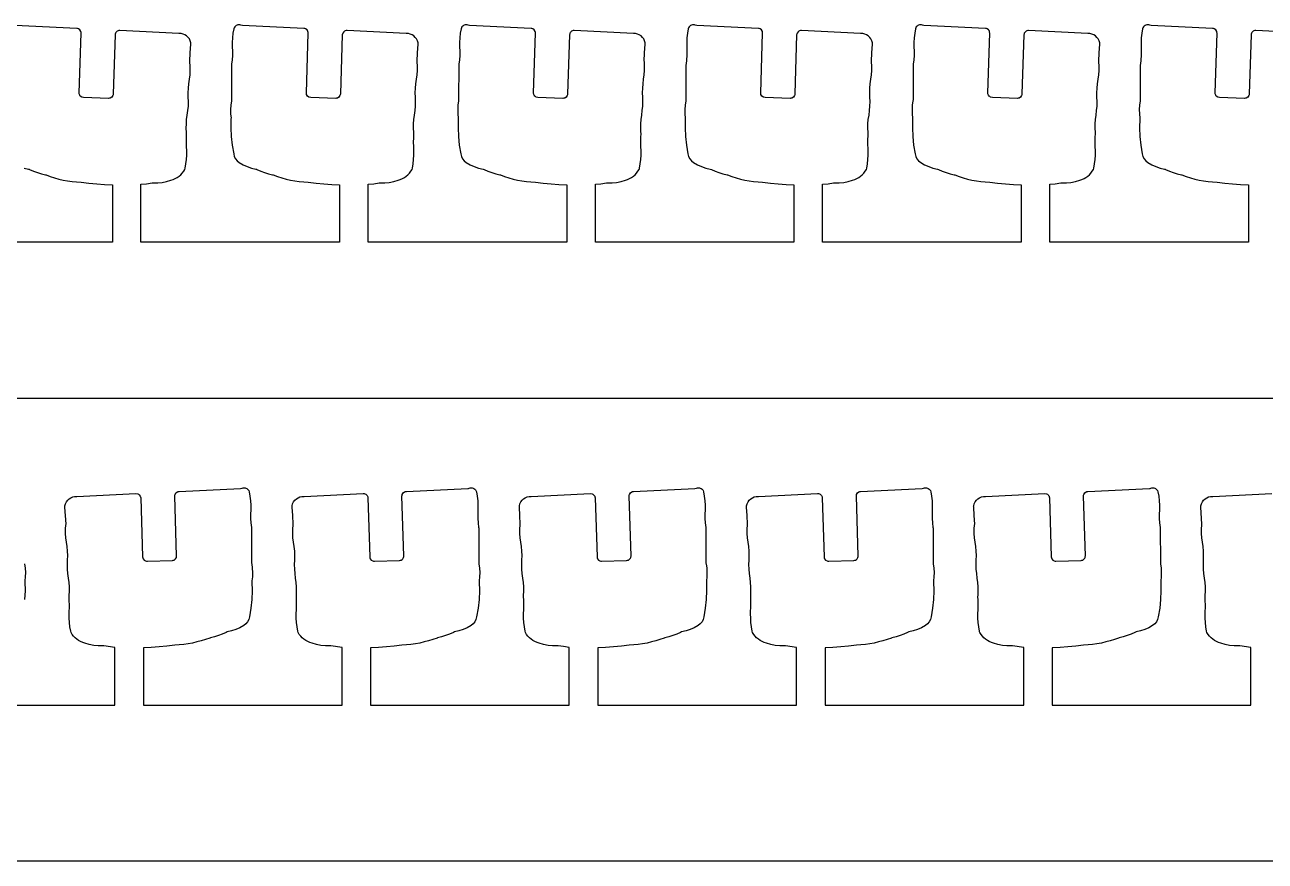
# Model space of a CAD drawing. Header units: millimetres. Extents: x -589 to -2, y 2 to 749.
# Drawn here: x -242.7 to -133.5, y 97.7 to 171.3 of the extents above; entities that cross this region are included whole.
import ezdxf

# ---------------------------------------------------------------- set-up
doc = ezdxf.new("R2010")
doc.units = ezdxf.units.MM
doc.header["$MEASUREMENT"] = 0

msp = doc.modelspace()

# ---------------------------------------------------------------- linework, layer by layer
for points in [[(-129.11, 170.52), (-134.31, 170.77), (-134.39, 170.77), (-134.47, 170.75), (-134.54, 170.72), (-134.6, 170.67), (-134.65, 170.61), (-134.69, 170.54), (-134.71, 170.47), (-134.72, 170.39), (-134.89, 165.2), (-134.9, 165.12), (-134.93, 165.05), (-135.02, 164.92), (-135.15, 164.84), (-135.22, 164.82), (-135.3, 164.81), (-137.51, 164.89), (-137.66, 164.92), (-137.79, 165.01), (-137.83, 165.08), (-137.87, 165.15), (-137.89, 165.22), (-137.89, 165.3), (-137.72, 170.54), (-137.73, 170.62), (-137.75, 170.7), (-137.83, 170.83), (-137.96, 170.92), (-138.03, 170.95), (-138.11, 170.96), (-143.52, 171.22), (-143.64, 171.25), (-143.73, 171.27), (-143.82, 171.28), (-143.9, 171.28), (-143.99, 171.25), (-144.06, 171.22), (-144.13, 171.17), (-144.19, 171.11), (-144.24, 171.03), (-144.27, 170.93), (-144.35, 170.54), (-144.39, 170.14), (-144.41, 169.74), (-144.4, 169.35), (-144.39, 168.96), (-144.39, 168.57), (-144.42, 168.19), (-144.46, 167.81), (-144.48, 167.76), (-144.49, 164.65), (-144.5, 164.58), (-144.55, 164.21), (-144.57, 163.83), (-144.56, 163.46), (-144.53, 163.08), (-144.53, 163), (-144.54, 162.22), (-144.51, 161.45), (-144.43, 160.68), (-144.3, 159.92), (-144.24, 159.69), (-144.14, 159.49), (-143.99, 159.31), (-143.81, 159.17), (-143.47, 158.97), (-143.11, 158.81), (-142.73, 158.68), (-142.35, 158.59), (-142.29, 158.57), (-142.25, 158.55), (-141.91, 158.4), (-141.57, 158.28), (-141.22, 158.18), (-140.86, 158.09), (-140.81, 158.07), (-140.44, 157.93), (-140.06, 157.81), (-139.68, 157.71), (-139.29, 157.62), (-138.91, 157.55), (-138.51, 157.5), (-138.12, 157.46), (-137.72, 157.44), (-137.04, 157.35), (-136.35, 157.28), (-135.66, 157.23), (-134.96, 157.2), (-134.96, 152.16), (-152.45, 152.16), (-152.45, 157.25), (-151.96, 157.3), (-151.48, 157.38), (-151.38, 157.38), (-150.98, 157.38), (-150.59, 157.42), (-150.19, 157.5), (-149.81, 157.62), (-149.62, 157.67), (-149.43, 157.75), (-149.26, 157.84), (-149.1, 157.95), (-148.95, 158.08), (-148.82, 158.23), (-148.7, 158.39), (-148.6, 158.56), (-148.56, 158.67), (-148.5, 159.05), (-148.45, 159.43), (-148.42, 159.82), (-148.41, 160.2), (-148.44, 160.58), (-148.45, 160.97), (-148.44, 161.35), (-148.42, 161.74), (-148.43, 161.8), (-148.46, 162.19), (-148.45, 162.57), (-148.42, 162.96), (-148.37, 163.34), (-148.32, 163.73), (-148.28, 164.12), (-148.28, 164.52), (-148.29, 164.91), (-148.3, 165.31), (-148.28, 165.7), (-148.25, 166.1), (-148.19, 166.49), (-148.14, 166.87), (-148.11, 167.26), (-148.11, 167.65), (-148.14, 168.03), (-148.14, 168.09), (-148.11, 168.83), (-148.05, 169.57), (-148.05, 169.7), (-148.11, 169.87), (-148.19, 170.04), (-148.3, 170.18), (-148.43, 170.3), (-148.58, 170.4), (-148.74, 170.47), (-148.92, 170.51), (-149.1, 170.52), (-154.32, 170.77), (-154.39, 170.77), (-154.47, 170.75), (-154.53, 170.72), (-154.59, 170.67), (-154.65, 170.61), (-154.69, 170.54), (-154.71, 170.47), (-154.72, 170.39), (-154.9, 165.2), (-154.91, 165.12), (-154.93, 165.05), (-155.02, 164.92), (-155.15, 164.84), (-155.22, 164.82), (-155.3, 164.81), (-157.5, 164.89), (-157.66, 164.92), (-157.73, 164.96), (-157.78, 165.01), (-157.83, 165.08), (-157.87, 165.15), (-157.89, 165.22), (-157.89, 165.3), (-157.73, 170.54), (-157.74, 170.62), (-157.75, 170.7), (-157.79, 170.77), (-157.83, 170.83), (-157.96, 170.92), (-158.03, 170.95), (-158.11, 170.96), (-163.53, 171.22), (-163.65, 171.25), (-163.74, 171.27), (-163.82, 171.28), (-163.91, 171.27), (-163.99, 171.25), (-164.07, 171.21), (-164.13, 171.16), (-164.2, 171.1), (-164.24, 171.02), (-164.27, 170.93), (-164.34, 170.54), (-164.39, 170.14), (-164.41, 169.74), (-164.41, 169.35), (-164.39, 168.96), (-164.39, 168.57), (-164.42, 168.19), (-164.47, 167.81), (-164.48, 167.76), (-164.48, 164.65), (-164.5, 164.58), (-164.55, 164.21), (-164.57, 163.83), (-164.56, 163.46), (-164.52, 163.08), (-164.52, 163), (-164.54, 162.22), (-164.51, 161.45), (-164.43, 160.68), (-164.3, 159.92), (-164.24, 159.69), (-164.14, 159.49), (-163.99, 159.31), (-163.8, 159.17), (-163.46, 158.97), (-163.1, 158.81), (-162.73, 158.68), (-162.34, 158.59), (-162.24, 158.55), (-161.91, 158.4), (-161.57, 158.28), (-161.22, 158.18), (-160.87, 158.09), (-160.81, 158.07), (-160.43, 157.93), (-160.06, 157.81), (-159.68, 157.71), (-159.3, 157.62), (-158.91, 157.55), (-158.52, 157.5), (-158.13, 157.46), (-157.73, 157.44), (-157.04, 157.35), (-156.35, 157.28), (-155.65, 157.23), (-154.96, 157.2), (-154.96, 152.16), (-172.45, 152.16), (-172.45, 157.25), (-171.96, 157.3), (-171.48, 157.38), (-171.39, 157.38), (-170.99, 157.38), (-170.59, 157.42), (-170.2, 157.5), (-169.81, 157.62), (-169.62, 157.67), (-169.44, 157.75), (-169.26, 157.84), (-169.1, 157.95), (-168.95, 158.08), (-168.81, 158.23), (-168.69, 158.39), (-168.59, 158.56), (-168.55, 158.67), (-168.5, 159.05), (-168.45, 159.43), (-168.43, 159.82), (-168.42, 160.2), (-168.45, 160.97), (-168.43, 161.74), (-168.43, 161.8), (-168.45, 162.19), (-168.45, 162.57), (-168.42, 162.96), (-168.36, 163.34), (-168.31, 163.73), (-168.28, 164.12), (-168.27, 164.52), (-168.29, 164.91), (-168.3, 165.31), (-168.28, 165.7), (-168.25, 166.1), (-168.19, 166.49), (-168.14, 166.87), (-168.11, 167.26), (-168.11, 167.64), (-168.14, 168.02), (-168.15, 168.09), (-168.11, 168.83), (-168.05, 169.57), (-168.05, 169.7), (-168.1, 169.87), (-168.19, 170.04), (-168.3, 170.18), (-168.43, 170.3), (-168.57, 170.4), (-168.74, 170.47), (-168.91, 170.51), (-169.1, 170.52), (-174.31, 170.77), (-174.39, 170.77), (-174.47, 170.75), (-174.54, 170.72), (-174.6, 170.67), (-174.69, 170.54), (-174.72, 170.47), (-174.73, 170.39), (-174.89, 165.2), (-174.9, 165.12), (-174.93, 165.05), (-175.02, 164.92), (-175.15, 164.84), (-175.23, 164.82), (-175.31, 164.81), (-177.51, 164.89), (-177.66, 164.92), (-177.79, 165.01), (-177.87, 165.15), (-177.89, 165.22), (-177.89, 165.3), (-177.73, 170.54), (-177.73, 170.62), (-177.75, 170.7), (-177.83, 170.83), (-177.95, 170.92), (-178.03, 170.95), (-178.1, 170.96), (-183.52, 171.22), (-183.65, 171.25), (-183.73, 171.27), (-183.82, 171.28), (-183.91, 171.28), (-183.99, 171.25), (-184.06, 171.22), (-184.13, 171.17), (-184.19, 171.11), (-184.24, 171.03), (-184.28, 170.93), (-184.35, 170.54), (-184.39, 170.14), (-184.41, 169.74), (-184.4, 169.35), (-184.39, 168.96), (-184.39, 168.57), (-184.42, 168.19), (-184.47, 167.81), (-184.48, 167.76), (-184.49, 164.65), (-184.49, 164.58), (-184.54, 164.21), (-184.57, 163.83), (-184.56, 163.46), (-184.53, 163.08), (-184.53, 163), (-184.54, 162.22), (-184.51, 161.45), (-184.43, 160.68), (-184.3, 159.92), (-184.24, 159.69), (-184.14, 159.49), (-183.99, 159.31), (-183.81, 159.17), (-183.47, 158.97), (-183.11, 158.81), (-182.73, 158.68), (-182.35, 158.59), (-182.24, 158.55), (-181.91, 158.4), (-181.57, 158.28), (-181.22, 158.18), (-180.86, 158.09), (-180.81, 158.07), (-180.44, 157.93), (-180.06, 157.81), (-179.68, 157.71), (-179.3, 157.62), (-178.91, 157.55), (-178.52, 157.5), (-178.12, 157.46), (-177.73, 157.44), (-177.04, 157.35), (-176.35, 157.28), (-175.66, 157.23), (-174.97, 157.2), (-174.97, 152.16), (-192.45, 152.16), (-192.45, 157.25), (-191.96, 157.3), (-191.47, 157.38), (-191.38, 157.38), (-190.98, 157.38), (-190.59, 157.42), (-190.19, 157.5), (-189.81, 157.62), (-189.62, 157.67), (-189.43, 157.75), (-189.26, 157.84), (-189.1, 157.95), (-188.95, 158.08), (-188.82, 158.23), (-188.7, 158.39), (-188.6, 158.56), (-188.57, 158.62), (-188.56, 158.67), (-188.5, 159.05), (-188.45, 159.43), (-188.42, 159.82), (-188.41, 160.2), (-188.44, 160.58), (-188.45, 160.97), (-188.44, 161.35), (-188.42, 161.74), (-188.44, 161.8), (-188.46, 162.19), (-188.45, 162.57), (-188.43, 162.96), (-188.37, 163.34), (-188.32, 163.73), (-188.28, 164.12), (-188.27, 164.52), (-188.28, 164.91), (-188.29, 165.31), (-188.28, 165.7), (-188.25, 166.1), (-188.2, 166.49), (-188.14, 166.87), (-188.11, 167.26), (-188.11, 167.65), (-188.13, 168.03), (-188.15, 168.09), (-188.11, 168.83), (-188.06, 169.57), (-188.06, 169.7), (-188.11, 169.87), (-188.19, 170.04), (-188.3, 170.18), (-188.43, 170.3), (-188.58, 170.4), (-188.74, 170.47), (-188.92, 170.51), (-189.1, 170.52), (-194.32, 170.77), (-194.39, 170.77), (-194.47, 170.75), (-194.54, 170.72), (-194.6, 170.67), (-194.65, 170.61), (-194.69, 170.54), (-194.71, 170.47), (-194.72, 170.39), (-194.9, 165.2), (-194.91, 165.12), (-194.93, 165.05), (-195.02, 164.92), (-195.15, 164.84), (-195.22, 164.82), (-195.3, 164.81), (-197.51, 164.89), (-197.66, 164.92), (-197.73, 164.96), (-197.78, 165.01), (-197.83, 165.08), (-197.87, 165.15), (-197.9, 165.3), (-197.72, 170.54), (-197.73, 170.62), (-197.75, 170.7), (-197.83, 170.83), (-197.96, 170.92), (-198.03, 170.95), (-198.11, 170.96), (-203.52, 171.22), (-203.65, 171.25), (-203.74, 171.27), (-203.82, 171.28), (-203.91, 171.28), (-203.99, 171.25), (-204.06, 171.22), (-204.13, 171.17), (-204.19, 171.11), (-204.23, 171.03), (-204.27, 170.93), (-204.35, 170.54), (-204.39, 170.14), (-204.41, 169.74), (-204.41, 169.35), (-204.39, 168.96), (-204.39, 168.57), (-204.42, 168.19), (-204.47, 167.81), (-204.47, 167.76), (-204.49, 164.65), (-204.5, 164.58), (-204.55, 164.21), (-204.57, 163.83), (-204.56, 163.46), (-204.52, 163.08), (-204.52, 163), (-204.54, 162.22), (-204.51, 161.45), (-204.43, 160.68), (-204.3, 159.92), (-204.24, 159.69), (-204.14, 159.49), (-203.99, 159.31), (-203.81, 159.17), (-203.46, 158.97), (-203.11, 158.81), (-202.73, 158.68), (-202.34, 158.59), (-202.24, 158.55), (-201.91, 158.4), (-201.57, 158.28), (-201.22, 158.18), (-200.87, 158.09), (-200.81, 158.07), (-200.44, 157.93), (-200.06, 157.81), (-199.68, 157.71), (-199.3, 157.62), (-198.91, 157.55), (-198.52, 157.5), (-198.13, 157.46), (-197.73, 157.44), (-197.04, 157.35), (-196.35, 157.28), (-195.66, 157.23), (-194.96, 157.2), (-194.96, 152.16), (-212.45, 152.16), (-212.45, 157.25), (-211.96, 157.3), (-211.48, 157.38), (-211.38, 157.38), (-210.98, 157.38), (-210.59, 157.42), (-210.2, 157.5), (-209.82, 157.62), (-209.62, 157.67), (-209.44, 157.75), (-209.26, 157.84), (-209.1, 157.95), (-208.95, 158.08), (-208.82, 158.23), (-208.7, 158.39), (-208.59, 158.56), (-208.56, 158.67), (-208.5, 159.05), (-208.45, 159.43), (-208.43, 159.82), (-208.42, 160.2), (-208.44, 160.58), (-208.45, 160.97), (-208.44, 161.35), (-208.42, 161.74), (-208.43, 161.8), (-208.45, 162.19), (-208.45, 162.57), (-208.42, 162.96), (-208.37, 163.34), (-208.31, 163.73), (-208.28, 164.12), (-208.28, 164.52), (-208.29, 164.91), (-208.3, 165.31), (-208.28, 165.7), (-208.25, 166.1), (-208.19, 166.49), (-208.14, 166.87), (-208.11, 167.26), (-208.11, 167.65), (-208.14, 168.03), (-208.15, 168.09), (-208.11, 168.83), (-208.05, 169.57), (-208.05, 169.7), (-208.11, 169.87), (-208.19, 170.04), (-208.3, 170.18), (-208.43, 170.3), (-208.57, 170.4), (-208.74, 170.47), (-208.91, 170.51), (-209.1, 170.52), (-214.31, 170.77), (-214.39, 170.77), (-214.47, 170.75), (-214.54, 170.72), (-214.6, 170.67), (-214.69, 170.54), (-214.73, 170.39), (-214.89, 165.2), (-214.91, 165.12), (-214.93, 165.05), (-215.02, 164.92), (-215.15, 164.84), (-215.23, 164.82), (-215.31, 164.81), (-217.51, 164.89), (-217.66, 164.92), (-217.79, 165.01), (-217.87, 165.15), (-217.89, 165.3), (-217.73, 170.54), (-217.73, 170.62), (-217.75, 170.7), (-217.83, 170.83), (-217.96, 170.92), (-218.03, 170.95), (-218.11, 170.96), (-223.52, 171.22), (-223.65, 171.25), (-223.74, 171.27), (-223.82, 171.28), (-223.91, 171.28), (-223.99, 171.25), (-224.06, 171.22), (-224.13, 171.17), (-224.19, 171.11), (-224.24, 171.03), (-224.28, 170.93), (-224.35, 170.54), (-224.39, 170.14), (-224.41, 169.74), (-224.41, 169.35), (-224.39, 168.96), (-224.39, 168.57), (-224.42, 168.19), (-224.47, 167.81), (-224.48, 167.76), (-224.48, 164.65), (-224.49, 164.58), (-224.54, 164.21), (-224.57, 163.83), (-224.56, 163.46), (-224.52, 163.08), (-224.53, 163), (-224.55, 162.22), (-224.51, 161.45), (-224.43, 160.68), (-224.29, 159.92), (-224.24, 159.69), (-224.14, 159.49), (-223.99, 159.31), (-223.8, 159.17), (-223.46, 158.97), (-223.11, 158.81), (-222.73, 158.68), (-222.35, 158.59), (-222.29, 158.57), (-222.24, 158.55), (-221.91, 158.4), (-221.57, 158.28), (-221.22, 158.18), (-220.87, 158.09), (-220.8, 158.07), (-220.43, 157.93), (-220.06, 157.81), (-219.68, 157.71), (-219.29, 157.62), (-218.91, 157.55), (-218.52, 157.5), (-218.12, 157.46), (-217.73, 157.44), (-217.04, 157.35), (-216.35, 157.28), (-215.65, 157.23), (-214.96, 157.2), (-214.96, 152.16), (-232.46, 152.16), (-232.46, 157.25), (-231.96, 157.3), (-231.47, 157.38), (-231.39, 157.38), (-230.98, 157.38), (-230.59, 157.42), (-230.19, 157.5), (-229.81, 157.62), (-229.62, 157.67), (-229.44, 157.75), (-229.26, 157.84), (-229.1, 157.95), (-228.95, 158.08), (-228.81, 158.23), (-228.69, 158.39), (-228.59, 158.56), (-228.55, 158.67), (-228.45, 159.43), (-228.42, 159.82), (-228.41, 160.2), (-228.44, 160.58), (-228.45, 160.97), (-228.44, 161.35), (-228.43, 161.74), (-228.44, 161.8), (-228.46, 162.19), (-228.45, 162.57), (-228.43, 162.96), (-228.37, 163.34), (-228.32, 163.73), (-228.28, 164.12), (-228.27, 164.52), (-228.29, 164.91), (-228.29, 165.31), (-228.28, 165.7), (-228.24, 166.1), (-228.19, 166.49), (-228.13, 166.87), (-228.11, 167.26), (-228.11, 167.65), (-228.14, 168.03), (-228.15, 168.09), (-228.11, 168.83), (-228.05, 169.57), (-228.06, 169.7), (-228.11, 169.87), (-228.19, 170.04), (-228.3, 170.18), (-228.43, 170.3), (-228.58, 170.4), (-228.74, 170.47), (-228.92, 170.51), (-229.11, 170.52), (-234.31, 170.77), (-234.39, 170.77), (-234.47, 170.75), (-234.54, 170.72), (-234.6, 170.67), (-234.65, 170.61), (-234.69, 170.54), (-234.71, 170.47), (-234.72, 170.39), (-234.89, 165.2), (-234.9, 165.12), (-234.93, 165.05), (-235.02, 164.92), (-235.15, 164.84), (-235.22, 164.82), (-235.3, 164.81), (-237.51, 164.89), (-237.66, 164.92), (-237.79, 165.01), (-237.83, 165.08), (-237.87, 165.15), (-237.89, 165.22), (-237.89, 165.3), (-237.72, 170.54), (-237.73, 170.62), (-237.75, 170.7), (-237.83, 170.83), (-237.96, 170.92), (-238.03, 170.95), (-238.11, 170.96), (-243.52, 171.22)], [(-242.73, 158.68), (-242.35, 158.59), (-242.29, 158.57), (-242.25, 158.55), (-241.91, 158.4), (-241.57, 158.28), (-241.22, 158.18), (-240.86, 158.09), (-240.81, 158.07), (-240.44, 157.93), (-240.06, 157.81), (-239.68, 157.71), (-239.29, 157.62), (-238.91, 157.55), (-238.51, 157.5), (-238.12, 157.46), (-237.72, 157.44), (-237.04, 157.35), (-236.35, 157.28), (-235.66, 157.23), (-234.96, 157.2), (-234.96, 152.16), (-252.45, 152.16)], [(-243.81, 138.43), (-228.48, 138.43), (-223.8, 138.43), (-208.48, 138.43), (-203.81, 138.43), (-188.49, 138.43), (-183.81, 138.43), (-168.48, 138.43), (-163.8, 138.43), (-148.48, 138.43), (-143.81, 138.43), (-128.48, 138.43)], [(-252.24, 111.41), (-234.75, 111.41), (-234.75, 116.5), (-235.72, 116.63), (-235.77, 116.64), (-235.82, 116.63), (-236.22, 116.63), (-236.61, 116.67), (-237, 116.75), (-237.38, 116.87), (-237.58, 116.93), (-237.76, 117), (-237.94, 117.1), (-238.1, 117.21), (-238.25, 117.34), (-238.38, 117.48), (-238.5, 117.64), (-238.61, 117.81), (-238.64, 117.93), (-238.7, 118.31), (-238.75, 118.69), (-238.77, 119.08), (-238.78, 119.46), (-238.75, 120.22), (-238.76, 120.61), (-238.78, 120.99), (-238.77, 121.07), (-238.75, 121.45), (-238.75, 121.83), (-238.78, 122.22), (-238.83, 122.6), (-238.89, 122.99), (-238.92, 123.39), (-238.92, 123.78), (-238.91, 124.18), (-238.9, 124.57), (-238.92, 124.96), (-238.95, 125.36), (-239.01, 125.75), (-239.06, 126.13), (-239.09, 126.52), (-239.09, 126.9), (-239.06, 127.29), (-239.05, 127.35), (-239.15, 128.84), (-239.15, 128.95), (-239.09, 129.13), (-239.01, 129.29), (-238.9, 129.44), (-238.77, 129.56), (-238.62, 129.66), (-238.46, 129.73), (-238.29, 129.77), (-238.1, 129.78), (-232.89, 130.04), (-232.73, 130.01), (-232.66, 129.97), (-232.6, 129.92), (-232.51, 129.8), (-232.47, 129.65), (-232.31, 124.45), (-232.29, 124.38), (-232.27, 124.3), (-232.18, 124.18), (-232.05, 124.1), (-231.97, 124.08), (-231.89, 124.08), (-229.68, 124.15), (-229.61, 124.16), (-229.54, 124.18), (-229.47, 124.22), (-229.41, 124.28), (-229.33, 124.41), (-229.31, 124.56), (-229.47, 129.81), (-229.47, 129.89), (-229.45, 129.96), (-229.37, 130.09), (-229.24, 130.18), (-229.17, 130.21), (-229.09, 130.22), (-223.68, 130.48), (-223.55, 130.51), (-223.46, 130.54), (-223.38, 130.54), (-223.29, 130.54), (-223.21, 130.51), (-223.14, 130.48), (-223.07, 130.43), (-223.01, 130.36), (-222.96, 130.29), (-222.93, 130.19), (-222.86, 129.8), (-222.81, 129.4), (-222.79, 129), (-222.79, 128.6), (-222.81, 128.22), (-222.81, 127.83), (-222.78, 127.45), (-222.73, 127.06), (-222.72, 127.01), (-222.72, 123.91), (-222.7, 123.84), (-222.65, 123.47), (-222.63, 123.09), (-222.64, 122.71), (-222.68, 122.34), (-222.68, 122.26), (-222.66, 121.48), (-222.69, 120.71), (-222.77, 119.94), (-222.91, 119.18), (-222.96, 118.95), (-223.06, 118.75), (-223.21, 118.57), (-223.4, 118.42), (-223.74, 118.23), (-224.09, 118.06), (-224.47, 117.94), (-224.85, 117.85), (-224.96, 117.81), (-225.29, 117.67), (-225.63, 117.54), (-225.98, 117.43), (-226.33, 117.35), (-226.4, 117.32), (-226.77, 117.19), (-227.14, 117.07), (-227.52, 116.97), (-227.91, 116.88), (-228.29, 116.81), (-228.68, 116.75), (-229.08, 116.72), (-229.47, 116.69), (-230.16, 116.61), (-230.85, 116.54), (-231.55, 116.5), (-232.24, 116.47), (-232.24, 111.41), (-214.75, 111.41), (-214.75, 116.5), (-215.73, 116.63), (-215.77, 116.64), (-215.81, 116.63), (-216.22, 116.63), (-216.61, 116.67), (-217.01, 116.75), (-217.39, 116.87), (-217.58, 116.93), (-217.76, 117), (-217.94, 117.1), (-218.1, 117.21), (-218.25, 117.34), (-218.39, 117.48), (-218.51, 117.64), (-218.61, 117.81), (-218.65, 117.93), (-218.71, 118.31), (-218.75, 118.69), (-218.78, 119.08), (-218.79, 119.46), (-218.76, 119.84), (-218.75, 120.22), (-218.77, 120.99), (-218.77, 121.07), (-218.75, 121.45), (-218.75, 121.83), (-218.78, 122.22), (-218.84, 122.6), (-218.89, 122.99), (-218.92, 123.39), (-218.93, 123.78), (-218.91, 124.18), (-218.91, 124.57), (-218.92, 124.96), (-218.96, 125.36), (-219.01, 125.75), (-219.07, 126.13), (-219.09, 126.52), (-219.09, 126.9), (-219.06, 127.29), (-219.05, 127.35), (-219.09, 128.09), (-219.15, 128.84), (-219.15, 128.95), (-219.1, 129.13), (-219.01, 129.29), (-218.9, 129.44), (-218.77, 129.56), (-218.62, 129.66), (-218.46, 129.73), (-218.28, 129.77), (-218.09, 129.78), (-212.89, 130.04), (-212.81, 130.03), (-212.73, 130.01), (-212.66, 129.97), (-212.6, 129.92), (-212.55, 129.87), (-212.51, 129.8), (-212.48, 129.73), (-212.47, 129.65), (-212.31, 124.45), (-212.3, 124.38), (-212.27, 124.3), (-212.18, 124.18), (-212.05, 124.1), (-211.97, 124.08), (-211.89, 124.08), (-209.69, 124.15), (-209.61, 124.16), (-209.54, 124.18), (-209.47, 124.22), (-209.41, 124.28), (-209.37, 124.34), (-209.33, 124.41), (-209.31, 124.48), (-209.31, 124.56), (-209.48, 129.81), (-209.47, 129.89), (-209.45, 129.96), (-209.37, 130.09), (-209.24, 130.18), (-209.17, 130.21), (-209.09, 130.22), (-203.68, 130.48), (-203.61, 130.49), (-203.55, 130.51), (-203.47, 130.54), (-203.38, 130.54), (-203.3, 130.54), (-203.21, 130.51), (-203.14, 130.48), (-203.07, 130.43), (-203.01, 130.36), (-202.96, 130.29), (-202.92, 130.19), (-202.85, 129.8), (-202.81, 129.4), (-202.79, 129), (-202.8, 128.6), (-202.81, 128.22), (-202.81, 127.83), (-202.78, 127.45), (-202.74, 127.06), (-202.72, 127.01), (-202.71, 123.91), (-202.71, 123.84), (-202.66, 123.47), (-202.63, 123.09), (-202.64, 122.71), (-202.67, 122.34), (-202.67, 122.26), (-202.66, 121.48), (-202.69, 120.71), (-202.77, 119.94), (-202.9, 119.18), (-202.96, 118.95), (-203.06, 118.75), (-203.21, 118.57), (-203.39, 118.42), (-203.73, 118.23), (-204.09, 118.06), (-204.47, 117.94), (-204.85, 117.85), (-204.95, 117.81), (-205.29, 117.67), (-205.63, 117.54), (-205.98, 117.43), (-206.34, 117.35), (-206.39, 117.32), (-206.76, 117.19), (-207.14, 117.07), (-207.52, 116.97), (-207.9, 116.88), (-208.29, 116.81), (-208.69, 116.75), (-209.08, 116.72), (-209.48, 116.69), (-210.16, 116.61), (-210.85, 116.54), (-211.54, 116.5), (-212.24, 116.47), (-212.24, 111.41), (-194.75, 111.41), (-194.75, 116.5), (-195.24, 116.56), (-195.72, 116.63), (-195.77, 116.64), (-195.82, 116.63), (-196.22, 116.63), (-196.61, 116.67), (-197.01, 116.75), (-197.39, 116.87), (-197.58, 116.93), (-197.77, 117), (-197.94, 117.1), (-198.1, 117.21), (-198.25, 117.34), (-198.38, 117.48), (-198.5, 117.64), (-198.6, 117.81), (-198.64, 117.93), (-198.7, 118.31), (-198.75, 118.69), (-198.78, 119.08), (-198.79, 119.46), (-198.76, 119.84), (-198.75, 120.22), (-198.76, 120.61), (-198.78, 120.99), (-198.77, 121.07), (-198.74, 121.45), (-198.75, 121.83), (-198.78, 122.22), (-198.83, 122.6), (-198.88, 122.99), (-198.92, 123.39), (-198.92, 123.78), (-198.91, 124.18), (-198.9, 124.57), (-198.92, 124.96), (-198.95, 125.36), (-199.01, 125.75), (-199.06, 126.13), (-199.09, 126.52), (-199.09, 126.9), (-199.07, 127.29), (-199.06, 127.35), (-199.09, 128.09), (-199.14, 128.84), (-199.14, 128.95), (-199.09, 129.13), (-199.01, 129.29), (-198.9, 129.44), (-198.77, 129.56), (-198.62, 129.66), (-198.46, 129.73), (-198.28, 129.77), (-198.1, 129.78), (-192.88, 130.04), (-192.73, 130.01), (-192.67, 129.97), (-192.61, 129.92), (-192.55, 129.87), (-192.51, 129.8), (-192.49, 129.73), (-192.48, 129.65), (-192.3, 124.45), (-192.29, 124.38), (-192.27, 124.3), (-192.18, 124.18), (-192.05, 124.1), (-191.98, 124.08), (-191.9, 124.08), (-189.7, 124.15), (-189.61, 124.16), (-189.54, 124.18), (-189.47, 124.22), (-189.42, 124.28), (-189.37, 124.34), (-189.33, 124.41), (-189.3, 124.56), (-189.47, 129.81), (-189.46, 129.89), (-189.44, 129.96), (-189.37, 130.09), (-189.24, 130.18), (-189.17, 130.21), (-189.09, 130.22), (-183.69, 130.48), (-183.55, 130.51), (-183.46, 130.54), (-183.38, 130.54), (-183.29, 130.54), (-183.21, 130.51), (-183.13, 130.48), (-183.06, 130.43), (-183, 130.36), (-182.95, 130.29), (-182.93, 130.19), (-182.86, 129.8), (-182.81, 129.4), (-182.79, 129), (-182.79, 128.6), (-182.81, 128.22), (-182.81, 127.83), (-182.78, 127.45), (-182.73, 127.06), (-182.73, 127.01), (-182.72, 123.91), (-182.7, 123.84), (-182.65, 123.47), (-182.63, 123.09), (-182.64, 122.71), (-182.68, 122.34), (-182.68, 122.26), (-182.66, 121.49), (-182.69, 120.71), (-182.77, 119.94), (-182.9, 119.18), (-182.96, 118.95), (-183.06, 118.75), (-183.21, 118.57), (-183.4, 118.42), (-183.74, 118.23), (-184.1, 118.06), (-184.47, 117.94), (-184.86, 117.85), (-184.96, 117.81), (-185.29, 117.67), (-185.63, 117.54), (-185.98, 117.43), (-186.33, 117.35), (-186.39, 117.32), (-186.76, 117.19), (-187.14, 117.07), (-187.52, 116.97), (-187.9, 116.88), (-188.29, 116.81), (-188.68, 116.75), (-189.07, 116.72), (-189.47, 116.69), (-190.16, 116.61), (-190.85, 116.54), (-191.55, 116.5), (-192.24, 116.47), (-192.24, 111.41), (-174.75, 111.41), (-174.75, 116.5), (-175.72, 116.63), (-175.77, 116.64), (-175.81, 116.63), (-176.21, 116.63), (-176.61, 116.67), (-177, 116.75), (-177.39, 116.87), (-177.58, 116.93), (-177.76, 117), (-177.94, 117.1), (-178.1, 117.21), (-178.25, 117.34), (-178.38, 117.48), (-178.5, 117.64), (-178.61, 117.81), (-178.65, 117.93), (-178.7, 118.31), (-178.75, 118.69), (-178.77, 119.08), (-178.78, 119.46), (-178.75, 120.22), (-178.77, 120.99), (-178.77, 121.07), (-178.75, 121.45), (-178.75, 121.83), (-178.78, 122.22), (-178.83, 122.6), (-178.89, 122.99), (-178.92, 123.39), (-178.93, 123.78), (-178.91, 124.18), (-178.9, 124.57), (-178.92, 124.96), (-178.95, 125.36), (-179.01, 125.75), (-179.06, 126.13), (-179.09, 126.52), (-179.09, 126.9), (-179.06, 127.29), (-179.05, 127.35), (-179.09, 128.09), (-179.15, 128.84), (-179.15, 128.95), (-179.09, 129.13), (-179.01, 129.29), (-178.9, 129.44), (-178.77, 129.56), (-178.63, 129.66), (-178.46, 129.73), (-178.29, 129.77), (-178.1, 129.78), (-172.89, 130.04), (-172.81, 130.03), (-172.73, 130.01), (-172.66, 129.97), (-172.6, 129.92), (-172.55, 129.87), (-172.51, 129.8), (-172.48, 129.73), (-172.47, 129.65), (-172.31, 124.45), (-172.3, 124.38), (-172.27, 124.3), (-172.18, 124.18), (-172.05, 124.1), (-171.97, 124.08), (-171.89, 124.08), (-169.69, 124.15), (-169.61, 124.16), (-169.54, 124.18), (-169.47, 124.22), (-169.41, 124.28), (-169.36, 124.34), (-169.33, 124.41), (-169.31, 124.48), (-169.31, 124.56), (-169.47, 129.81), (-169.47, 129.89), (-169.45, 129.96), (-169.37, 130.09), (-169.25, 130.18), (-169.17, 130.21), (-169.1, 130.22), (-163.68, 130.48), (-163.55, 130.51), (-163.47, 130.54), (-163.38, 130.54), (-163.29, 130.54), (-163.21, 130.51), (-163.14, 130.48), (-163.07, 130.43), (-163.01, 130.36), (-162.96, 130.29), (-162.92, 130.19), (-162.85, 129.8), (-162.81, 129.4), (-162.79, 129), (-162.8, 128.6), (-162.81, 128.22), (-162.81, 127.83), (-162.78, 127.45), (-162.73, 127.06), (-162.72, 127.01), (-162.72, 123.91), (-162.71, 123.84), (-162.66, 123.47), (-162.63, 123.09), (-162.64, 122.71), (-162.68, 122.34), (-162.67, 122.26), (-162.65, 121.48), (-162.69, 120.71), (-162.77, 119.94), (-162.9, 119.18), (-162.96, 118.95), (-163.06, 118.75), (-163.21, 118.57), (-163.39, 118.42), (-163.73, 118.23), (-164.09, 118.06), (-164.47, 117.94), (-164.85, 117.85), (-164.96, 117.81), (-165.29, 117.67), (-165.63, 117.54), (-165.98, 117.43), (-166.34, 117.35), (-166.39, 117.32), (-166.76, 117.19), (-167.14, 117.07), (-167.52, 116.97), (-167.9, 116.88), (-168.29, 116.81), (-168.68, 116.75), (-169.08, 116.72), (-169.47, 116.69), (-170.16, 116.61), (-170.85, 116.54), (-171.54, 116.5), (-172.23, 116.47), (-172.23, 111.41), (-154.74, 111.41), (-154.74, 116.5), (-155.73, 116.63), (-155.77, 116.64), (-155.82, 116.63), (-156.22, 116.63), (-156.61, 116.67), (-157.01, 116.75), (-157.39, 116.87), (-157.58, 116.93), (-157.77, 117), (-157.94, 117.1), (-158.1, 117.21), (-158.25, 117.34), (-158.38, 117.48), (-158.5, 117.64), (-158.6, 117.81), (-158.63, 117.87), (-158.64, 117.93), (-158.7, 118.31), (-158.75, 118.69), (-158.78, 119.08), (-158.79, 119.46), (-158.76, 119.84), (-158.75, 120.22), (-158.76, 120.61), (-158.78, 120.99), (-158.76, 121.07), (-158.74, 121.45), (-158.75, 121.83), (-158.77, 122.22), (-158.83, 122.6), (-158.88, 122.99), (-158.92, 123.39), (-158.93, 123.78), (-158.92, 124.18), (-158.91, 124.57), (-158.92, 124.96), (-158.95, 125.36), (-159, 125.75), (-159.06, 126.13), (-159.09, 126.52), (-159.09, 126.9), (-159.07, 127.29), (-159.05, 127.35), (-159.09, 128.09), (-159.14, 128.84), (-159.15, 128.89), (-159.14, 128.95), (-159.09, 129.13), (-159.01, 129.29), (-158.9, 129.44), (-158.77, 129.56), (-158.62, 129.66), (-158.46, 129.73), (-158.28, 129.77), (-158.1, 129.78), (-152.88, 130.04), (-152.73, 130.01), (-152.66, 129.97), (-152.6, 129.92), (-152.55, 129.87), (-152.51, 129.8), (-152.49, 129.73), (-152.48, 129.65), (-152.31, 124.45), (-152.3, 124.38), (-152.27, 124.3), (-152.18, 124.18), (-152.05, 124.1), (-151.98, 124.08), (-151.9, 124.08), (-149.69, 124.15), (-149.61, 124.16), (-149.54, 124.18), (-149.47, 124.22), (-149.42, 124.28), (-149.37, 124.34), (-149.33, 124.41), (-149.32, 124.48), (-149.31, 124.56), (-149.48, 129.81), (-149.47, 129.89), (-149.45, 129.96), (-149.37, 130.09), (-149.24, 130.18), (-149.17, 130.21), (-149.09, 130.22), (-143.68, 130.48), (-143.62, 130.49), (-143.56, 130.51), (-143.47, 130.54), (-143.38, 130.54), (-143.3, 130.54), (-143.21, 130.51), (-143.14, 130.48), (-143.07, 130.43), (-143.01, 130.36), (-142.96, 130.29), (-142.93, 130.19), (-142.85, 129.8), (-142.81, 129.4), (-142.79, 129), (-142.8, 128.6), (-142.81, 128.22), (-142.81, 127.83), (-142.78, 127.45), (-142.73, 127.06), (-142.73, 127.01), (-142.71, 123.91), (-142.7, 123.84), (-142.65, 123.47), (-142.63, 123.09), (-142.64, 122.71), (-142.67, 122.34), (-142.67, 122.26), (-142.66, 121.48), (-142.69, 120.71), (-142.77, 119.94), (-142.9, 119.18), (-142.96, 118.95), (-143.06, 118.75), (-143.21, 118.57), (-143.39, 118.42), (-143.74, 118.23), (-144.09, 118.06), (-144.47, 117.94), (-144.85, 117.85), (-144.96, 117.81), (-145.29, 117.67), (-145.63, 117.54), (-145.98, 117.43), (-146.33, 117.35), (-146.39, 117.32), (-146.76, 117.19), (-147.14, 117.07), (-147.52, 116.97), (-147.9, 116.88), (-148.29, 116.81), (-148.68, 116.75), (-149.07, 116.72), (-149.47, 116.69), (-150.16, 116.61), (-150.85, 116.54), (-151.54, 116.5), (-152.24, 116.47), (-152.24, 111.41), (-134.75, 111.41), (-134.75, 116.5), (-135.72, 116.63), (-135.77, 116.64), (-135.82, 116.63), (-136.22, 116.63), (-136.61, 116.67), (-137, 116.75), (-137.38, 116.87), (-137.58, 116.93), (-137.76, 117), (-137.94, 117.1), (-138.1, 117.21), (-138.25, 117.34), (-138.38, 117.48), (-138.5, 117.64), (-138.61, 117.81), (-138.64, 117.93), (-138.7, 118.31), (-138.75, 118.69), (-138.77, 119.08), (-138.78, 119.46), (-138.75, 120.22), (-138.76, 120.61), (-138.78, 120.99), (-138.77, 121.07), (-138.75, 121.45), (-138.75, 121.83), (-138.78, 122.22), (-138.83, 122.6), (-138.89, 122.99), (-138.92, 123.39), (-138.92, 123.78), (-138.91, 124.18), (-138.9, 124.57), (-138.92, 124.96), (-138.95, 125.36), (-139.01, 125.75), (-139.06, 126.13), (-139.09, 126.52), (-139.09, 126.9), (-139.06, 127.29), (-139.05, 127.35), (-139.15, 128.84), (-139.15, 128.95), (-139.09, 129.13), (-139.01, 129.29), (-138.9, 129.44), (-138.77, 129.56), (-138.63, 129.66), (-138.46, 129.73), (-138.29, 129.77), (-138.1, 129.78), (-132.89, 130.04)], [(-242.7, 123.84), (-242.65, 123.47), (-242.63, 123.09), (-242.64, 122.71), (-242.67, 122.34), (-242.67, 122.26), (-242.66, 121.48), (-242.69, 120.71)], [(-123.4, 97.68), (-138.72, 97.68), (-143.39, 97.68), (-158.71, 97.68), (-163.39, 97.68), (-178.72, 97.68), (-183.4, 97.68), (-198.72, 97.68), (-203.39, 97.68), (-218.72, 97.68), (-223.4, 97.68), (-238.72, 97.68), (-243.39, 97.68)]]:
    msp.add_lwpolyline(points)

doc.saveas('drawing.dxf')
